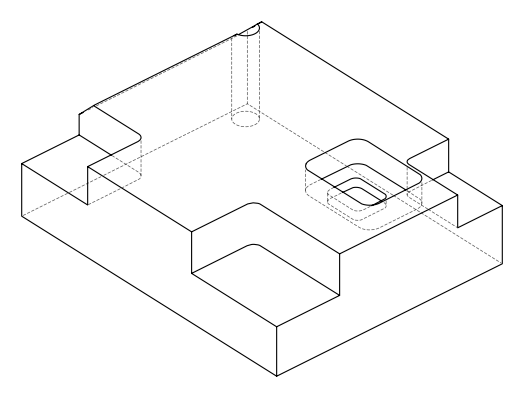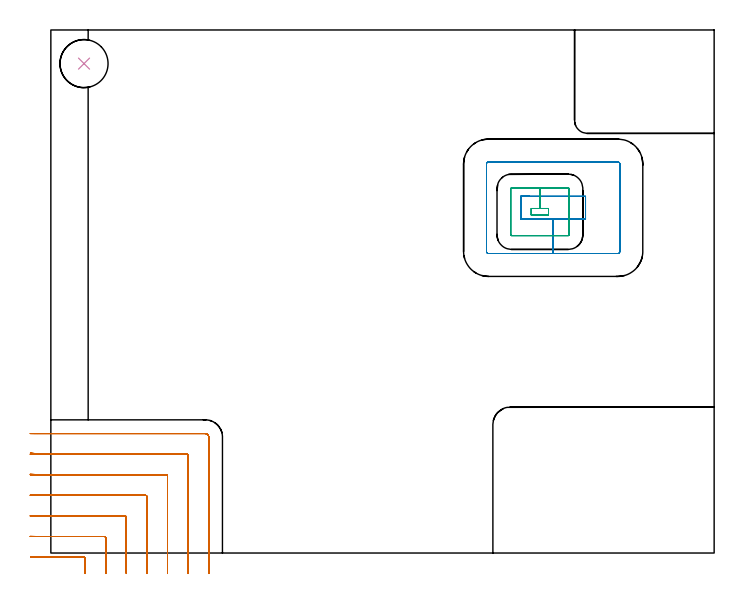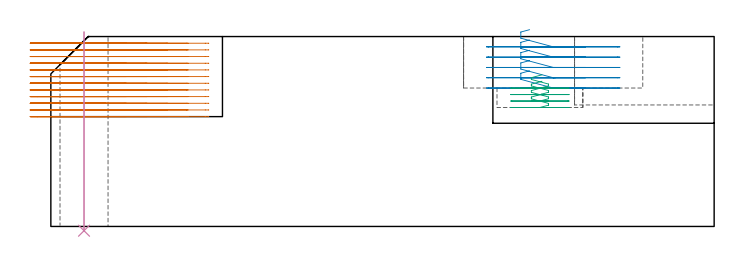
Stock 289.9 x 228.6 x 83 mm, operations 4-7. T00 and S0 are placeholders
(PLAN: 7 operations, 5 tool changes, 66.7 min)
(1 AREA_MILL | FG_CHAMFER_SURFACE | UGT0205_001 | 8.15 min | 23593 mm3)
(2 MILL_CORNER_NOTCH_RECTANGULAR | CORNER_NOTCH_RECTANGULAR | NXT0201_013 | Follow Part, ap 2.5, ae 75% | 13.03 min | 82239 mm3)
(3 MILL_CORNER_NOTCH_RECTANGULAR_1 | CORNER_NOTCH_RECTANGULAR_1 | NXT0201_011 | Follow Part, ap 3, ae 75% | 24.07 min | 233351 mm3)
(4 MILL_CORNER_NOTCH_RECTANGULAR_2 | CORNER_NOTCH_RECTANGULAR_2 | NXT0201_011 | Follow Part, ap 3, ae 75% | 16.27 min | 151375 mm3)
(5 MILL_RECTANGULAR_POCKET | POCKET_RECTANGULAR_STRAIGHT | UGT0201_136 | Follow Part, ap 5, ae 75% | 3.47 min | 103435 mm3)
(6 MILL_RECTANGULAR_POCKET_1 | POCKET_RECTANGULAR_STRAIGHT_1 | NXT0201_011 | Follow Part, ap 3, ae 75% | 1.35 min | 10196 mm3)
(7 INDEXABLE_INSERT_DRILL_THROUGH_HOLE_FROM_SOLID | STEP1HOLE | NXT0302_013 | 0.35 min | 27633 mm3)
(TOOL UGT0205_001 | Chamfer Mill 20 x 3 x 45 deg. | D20 FL50 Z2)
(TOOL NXT0201_013 | ENDMILL 10mm | D10 FL30 Z4)
(TOOL NXT0201_011 | ENDMILL 12mm [2P460-1200-NA 1630] | D12 FL38 Z6)
(TOOL UGT0201_136 | Carbide End Mill 20.0 | D20 FL30 Z4)
(TOOL NXT0302_013 | Index. Insert Drill 21mm [880-D2100L25-05] | D21 PA176 FL105 Z2)
(OP 4 MILL_CORNER_NOTCH_RECTANGULAR_2)
G17 G21 G94 G90
T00 M6
G54
G17 G0 G90 X15. Y-9. S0 M3
G43 Z93. H1
Z80.083
G94 G1 Y-6. F250.
Y-2.396 F500.
G3 X14.404 Y-1.8 R0.6
G1 X-4.473
G2 X-5.728 Y-1.785 R54.
G1 X-8.727 Y-1.716 F250.
G0 Z93.
X24. Y-9.
Z80.083
G1 Y-6.
Y6.604 F500.
G3 X23.404 Y7.2 R0.6
G1 X-4.473
G2 X-6. Y7.226 R45.
G1 X-8.998 Y7.328 F250.
G0 Z93.
X33. Y-9.
Z80.083
G1 Y-6.
Y15.604 F500.
G3 X32.404 Y16.2 R0.6
G1 X-4.473
G2 X-6. Y16.232 R36.
G1 X-8.997 Y16.36 F250.
G0 Z93.
X42. Y-9.
Z80.083
G1 Y-6.
Y24.604 F500.
G3 X41.404 Y25.2 R0.6
G1 X-4.473
G2 X-6. Y25.243 R27.
G1 X-8.995 Y25.413 F250.
G0 Z93.
X51. Y-9.
Z80.083
G1 Y-6.
Y33.603 F500.
G3 X50.403 Y34.2 R0.6
G1 X-4.473
G2 X-6. Y34.265 R18.
G1 X-8.989 Y34.519 F250.
G0 Z93.
X60. Y-9.
Z80.083
G1 Y-6.
Y42.603 F500.
G3 X59.403 Y43.2 R0.6
G1 X-4.473
G2 X-6. Y43.331 R9.
G1 X-8.956 Y43.84 F250.
G0 Z93.
X69. Y-9.
Z80.083
G1 Y-6.
Y50.7 F500.
G3 X67.5 Y52.2 R1.5
G1 X-4.473
X-7.473 F250.
G0 Z93.
X15. Y-9.
Z77.167
G1 Y-6.
Y-2.396 F500.
G3 X14.404 Y-1.8 R0.6
G1 X-4.473
G2 X-5.728 Y-1.785 R54.
G1 X-8.727 Y-1.716 F250.
G0 Z93.
X24. Y-9.
Z77.167
G1 Y-6.
Y6.604 F500.
G3 X23.404 Y7.2 R0.6
G1 X-4.473
G2 X-6. Y7.226 R45.
G1 X-8.998 Y7.328 F250.
G0 Z93.
X33. Y-9.
Z77.167
G1 Y-6.
Y15.604 F500.
G3 X32.404 Y16.2 R0.6
G1 X-4.473
G2 X-6. Y16.232 R36.
G1 X-8.997 Y16.36 F250.
G0 Z93.
X42. Y-9.
Z77.167
G1 Y-6.
Y24.603 F500.
G3 X41.403 Y25.2 R0.6
G1 X-4.473
G2 X-6. Y25.243 R27.
G1 X-8.995 Y25.413 F250.
G0 Z93.
X51. Y-9.
Z77.167
G1 Y-6.
Y33.603 F500.
G3 X50.403 Y34.2 R0.6
G1 X-4.473
G2 X-6. Y34.265 R18.
G1 X-8.989 Y34.519 F250.
G0 Z93.
X60. Y-9.
Z77.167
G1 Y-6.
Y42.603 F500.
G3 X59.403 Y43.2 R0.6
G1 X-4.473
G2 X-6. Y43.331 R9.
G1 X-8.956 Y43.84 F250.
G0 Z93.
X69. Y-9.
Z77.167
G1 Y-6.
Y50.7 F500.
G3 X67.5 Y52.2 R1.5
G1 X-4.473
X-7.473 F250.
G0 Z93.
X15. Y-9.
Z74.25
G1 Y-6.
Y-2.396 F500.
G3 X14.404 Y-1.8 R0.6
G1 X-5.233
G2 X-5.724 Y-1.798 R54.
G1 X-8.724 Y-1.77 F250.
G0 Z93.
X24. Y-9.
Z74.25
G1 Y-6.
Y6.604 F500.
G3 X23.404 Y7.2 R0.6
G1 X-5.233
G2 X-6. Y7.207 R45.
G1 X-9. Y7.258 F250.
G0 Z93.
X33. Y-9.
Z74.25
G1 Y-6.
Y15.604 F500.
G3 X32.404 Y16.2 R0.6
G1 X-5.233
G2 X-6. Y16.208 R36.
G1 X-8.999 Y16.272 F250.
G0 Z93.
X42. Y-9.
Z74.25
G1 Y-6.
Y24.603 F500.
G3 X41.403 Y25.2 R0.6
G1 X-5.233
G2 X-6. Y25.211 R27.
G1 X-8.999 Y25.296 F250.
G0 Z93.
X51. Y-9.
Z74.25
G1 Y-6.
Y33.603 F500.
G3 X50.403 Y34.2 R0.6
G1 X-5.233
G2 X-6. Y34.216 R18.
G1 X-8.997 Y34.344 F250.
G0 Z93.
X60. Y-9.
Z74.25
G1 Y-6.
Y42.603 F500.
G3 X59.403 Y43.2 R0.6
G1 X-5.233
G2 X-6. Y43.233 R9.
G1 X-8.989 Y43.488 F250.
G0 Z93.
X69. Y-9.
Z74.25
G1 Y-6.
Y50.7 F500.
G3 X67.5 Y52.2 R1.5
G1 X-5.233
X-8.233 F250.
G0 Z93.
X15. Y-9.
Z71.333
G1 Y-6.
Y-2.396 F500.
G3 X14.404 Y-1.8 R0.6
G1 X-5.724
X-8.724 F250.
G0 Z93.
X24. Y-9.
Z71.333
G1 Y-6.
Y6.604 F500.
G3 X23.404 Y7.2 R0.6
G1 X-6.
X-9. F250.
G0 Z93.
X33. Y-9.
Z71.333
G1 Y-6.
Y15.604 F500.
G3 X32.404 Y16.2 R0.6
G1 X-6.
X-9. F250.
G0 Z93.
X42. Y-9.
Z71.333
G1 Y-6.
Y24.603 F500.
G3 X41.403 Y25.2 R0.6
G1 X-6.
X-9. F250.
G0 Z93.
X51. Y-9.
Z71.333
G1 Y-6.
Y33.603 F500.
G3 X50.403 Y34.2 R0.6
G1 X-6.
X-9. F250.
G0 Z93.
X60. Y-9.
Z71.333
G1 Y-6.
Y42.603 F500.
G3 X59.403 Y43.2 R0.6
G1 X-6.
X-9. F250.
G0 Z93.
X69. Y-9.
Z71.333
G1 Y-6.
Y50.7 F500.
G3 X67.5 Y52.2 R1.5
G1 X-6.
X-9. F250.
G0 Z93.
X15. Y-9.
Z68.417
G1 Y-6.
Y-2.396 F500.
G3 X14.404 Y-1.8 R0.6
G1 X-5.724
X-8.724 F250.
G0 Z93.
X24. Y-9.
Z68.417
G1 Y-6.
Y6.604 F500.
G3 X23.404 Y7.2 R0.6
G1 X-6.
X-9. F250.
G0 Z93.
X33. Y-9.
Z68.417
G1 Y-6.
Y15.604 F500.
G3 X32.404 Y16.2 R0.6
G1 X-6.
X-9. F250.
G0 Z93.
X42. Y-9.
Z68.417
G1 Y-6.
Y24.603 F500.
G3 X41.403 Y25.2 R0.6
G1 X-6.
X-9. F250.
G0 Z93.
X51. Y-9.
Z68.417
G1 Y-6.
Y33.603 F500.
G3 X50.403 Y34.2 R0.6
G1 X-6.
X-9. F250.
G0 Z93.
X60. Y-9.
Z68.417
G1 Y-6.
Y42.603 F500.
G3 X59.403 Y43.2 R0.6
G1 X-6.
X-9. F250.
G0 Z93.
X69. Y-9.
Z68.417
G1 Y-6.
Y50.7 F500.
G3 X67.5 Y52.2 R1.5
G1 X-6.
X-9. F250.
G0 Z93.
X15. Y-9.
Z65.5
G1 Y-6.
Y-2.396 F500.
G3 X14.404 Y-1.8 R0.6
G1 X-5.724
X-8.724 F250.
G0 Z93.
X24. Y-9.
Z65.5
G1 Y-6.
Y6.604 F500.
G3 X23.404 Y7.2 R0.6
G1 X-6.
X-9. F250.
G0 Z93.
X33. Y-9.
Z65.5
G1 Y-6.
Y15.604 F500.
G3 X32.404 Y16.2 R0.6
G1 X-6.
X-9. F250.
G0 Z93.
X42. Y-9.
Z65.5
G1 Y-6.
Y24.604 F500.
G3 X41.403 Y25.2 R0.6
G1 X-6.
X-9. F250.
G0 Z93.
X51. Y-9.
Z65.5
G1 Y-6.
Y33.603 F500.
G3 X50.403 Y34.2 R0.6
G1 X-6.
X-9. F250.
G0 Z93.
X60. Y-9.
Z65.5
G1 Y-6.
Y42.603 F500.
G3 X59.403 Y43.2 R0.6
G1 X-6.
X-9. F250.
G0 Z93.
X69. Y-9.
Z65.5
G1 Y-6.
Y50.7 F500.
G3 X67.5 Y52.2 R1.5
G1 X-6.
X-9. F250.
G0 Z93.
X15. Y-9.
Z62.583
G1 Y-6.
Y-2.396 F500.
G3 X14.404 Y-1.8 R0.6
G1 X-5.724
X-8.724 F250.
G0 Z93.
X24. Y-9.
Z62.583
G1 Y-6.
Y6.604 F500.
G3 X23.404 Y7.2 R0.6
G1 X-6.
X-9. F250.
G0 Z93.
X33. Y-9.
Z62.583
G1 Y-6.
Y15.604 F500.
G3 X32.404 Y16.2 R0.6
G1 X-6.
X-9. F250.
G0 Z93.
X42. Y-9.
Z62.583
G1 Y-6.
Y24.604 F500.
G3 X41.403 Y25.2 R0.6
G1 X-6.
X-9. F250.
G0 Z93.
X51. Y-9.
Z62.583
G1 Y-6.
Y33.603 F500.
G3 X50.403 Y34.2 R0.6
G1 X-6.
X-9. F250.
G0 Z93.
X60. Y-9.
Z62.583
G1 Y-6.
Y42.603 F500.
G3 X59.403 Y43.2 R0.6
G1 X-6.
X-9. F250.
G0 Z93.
X69. Y-9.
Z62.583
G1 Y-6.
Y50.7 F500.
G3 X67.5 Y52.2 R1.5
G1 X-6.
X-9. F250.
G0 Z93.
X15. Y-9.
Z59.667
G1 Y-6.
Y-2.396 F500.
G3 X14.404 Y-1.8 R0.6
G1 X-5.724
X-8.724 F250.
G0 Z93.
X24. Y-9.
Z59.667
G1 Y-6.
Y6.604 F500.
G3 X23.404 Y7.2 R0.6
G1 X-6.
X-9. F250.
G0 Z93.
X33. Y-9.
Z59.667
G1 Y-6.
Y15.604 F500.
G3 X32.404 Y16.2 R0.6
G1 X-6.
X-9. F250.
G0 Z93.
X42. Y-9.
Z59.667
G1 Y-6.
Y24.604 F500.
G3 X41.403 Y25.2 R0.6
G1 X-6.
X-9. F250.
G0 Z93.
X51. Y-9.
Z59.667
G1 Y-6.
Y33.603 F500.
G3 X50.403 Y34.2 R0.6
G1 X-6.
X-9. F250.
G0 Z93.
X60. Y-9.
Z59.667
G1 Y-6.
Y42.603 F500.
G3 X59.403 Y43.2 R0.6
G1 X-6.
X-9. F250.
G0 Z93.
X69. Y-9.
Z59.667
G1 Y-6.
Y50.7 F500.
G3 X67.5 Y52.2 R1.5
G1 X-6.
X-9. F250.
G0 Z93.
X15. Y-9.
Z56.75
G1 Y-6.
Y-2.396 F500.
G3 X14.404 Y-1.8 R0.6
G1 X-5.724
X-8.724 F250.
G0 Z93.
X24. Y-9.
Z56.75
G1 Y-6.
Y6.604 F500.
G3 X23.404 Y7.2 R0.6
G1 X-6.
X-9. F250.
G0 Z93.
X33. Y-9.
Z56.75
G1 Y-6.
Y15.604 F500.
G3 X32.404 Y16.2 R0.6
G1 X-6.
X-9. F250.
G0 Z93.
X42. Y-9.
Z56.75
G1 Y-6.
Y24.604 F500.
G3 X41.403 Y25.2 R0.6
G1 X-6.
X-9. F250.
G0 Z93.
X51. Y-9.
Z56.75
G1 Y-6.
Y33.603 F500.
G3 X50.403 Y34.2 R0.6
G1 X-6.
X-9. F250.
G0 Z93.
X60. Y-9.
Z56.75
G1 Y-6.
Y42.603 F500.
G3 X59.403 Y43.2 R0.6
G1 X-6.
X-9. F250.
G0 Z93.
X69. Y-9.
Z56.75
G1 Y-6.
Y50.7 F500.
G3 X67.5 Y52.2 R1.5
G1 X-6.
X-9. F250.
G0 Z93.
X15. Y-9.
Z53.833
G1 Y-6.
Y-2.396 F500.
G3 X14.404 Y-1.8 R0.6
G1 X-5.724
X-8.724 F250.
G0 Z93.
X24. Y-9.
Z53.833
G1 Y-6.
Y6.604 F500.
G3 X23.404 Y7.2 R0.6
G1 X-6.
X-9. F250.
G0 Z93.
X33. Y-9.
Z53.833
G1 Y-6.
Y15.604 F500.
G3 X32.404 Y16.2 R0.6
G1 X-6.
X-9. F250.
G0 Z93.
X42. Y-9.
Z53.833
G1 Y-6.
Y24.604 F500.
G3 X41.403 Y25.2 R0.6
G1 X-6.
X-9. F250.
G0 Z93.
X51. Y-9.
Z53.833
G1 Y-6.
Y33.603 F500.
G3 X50.403 Y34.2 R0.6
G1 X-6.
X-9. F250.
G0 Z93.
X60. Y-9.
Z53.833
G1 Y-6.
Y42.603 F500.
G3 X59.403 Y43.2 R0.6
G1 X-6.
X-9. F250.
G0 Z93.
X69. Y-9.
Z53.833
G1 Y-6.
Y50.7 F500.
G3 X67.5 Y52.2 R1.5
G1 X-6.
X-9. F250.
G0 Z93.
X15. Y-9.
Z50.917
G1 Y-6.
Y-2.396 F500.
G3 X14.404 Y-1.8 R0.6
G1 X-5.724
X-8.724 F250.
G0 Z93.
X24. Y-9.
Z50.917
G1 Y-6.
Y6.604 F500.
G3 X23.404 Y7.2 R0.6
G1 X-6.
X-9. F250.
G0 Z93.
X33. Y-9.
Z50.917
G1 Y-6.
Y15.604 F500.
G3 X32.404 Y16.2 R0.6
G1 X-6.
X-9. F250.
G0 Z93.
X42. Y-9.
Z50.917
G1 Y-6.
Y24.604 F500.
G3 X41.403 Y25.2 R0.6
G1 X-6.
X-9. F250.
G0 Z93.
X51. Y-9.
Z50.917
G1 Y-6.
Y33.603 F500.
G3 X50.403 Y34.2 R0.6
G1 X-6.
X-9. F250.
G0 Z93.
X60. Y-9.
Z50.917
G1 Y-6.
Y42.603 F500.
G3 X59.403 Y43.2 R0.6
G1 X-6.
X-9. F250.
G0 Z93.
X69. Y-9.
Z50.917
G1 Y-6.
Y50.7 F500.
G3 X67.5 Y52.2 R1.5
G1 X-6.
X-9. F250.
G0 Z93.
X15. Y-9.
Z48.
G1 Y-6.
Y-2.396 F500.
G3 X14.404 Y-1.8 R0.6
G1 X-5.724
X-8.724 F250.
G0 Z93.
X24. Y-9.
Z48.
G1 Y-6.
Y6.604 F500.
G3 X23.404 Y7.2 R0.6
G1 X-6.
X-9. F250.
G0 Z93.
X33. Y-9.
Z48.
G1 Y-6.
Y15.604 F500.
G3 X32.404 Y16.2 R0.6
G1 X-6.
X-9. F250.
G0 Z93.
X42. Y-9.
Z48.
G1 Y-6.
Y24.604 F500.
G3 X41.403 Y25.2 R0.6
G1 X-6.
X-9. F250.
G0 Z93.
X51. Y-9.
Z48.
G1 Y-6.
Y33.603 F500.
G3 X50.403 Y34.2 R0.6
G1 X-6.
X-9. F250.
G0 Z93.
X60. Y-9.
Z48.
G1 Y-6.
Y42.603 F500.
G3 X59.403 Y43.2 R0.6
G1 X-6.
X-9. F250.
G0 Z93.
X69. Y-9.
Z48.
G1 Y-6.
Y50.7 F500.
G3 X67.5 Y52.2 R1.5
G1 X-6.
X-9. F250.
G0 Z93.
M5
M2
(OP 5 MILL_RECTANGULAR_POCKET)
G17 G21 G94 G90
T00 M6
G54
G17 G0 G90 X209.24 Y155.9 S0 M3
G43 Z93. H0
Z86.
G94 G1 X205.4 Z84.971 F250.
Y145.9 Z82.291
X219.55 Z78.5
X233.7 F500.
Y155.9
X205.4
Y145.9
X219.55
Y130.9
X247.8
G3 X248.7 Y131.8 R0.9
G1 Y170.
G3 X247.8 Y170.9 R0.9
G1 X191.3
G3 X190.4 Y170. R0.9
G1 Y131.8
G3 X191.3 Y130.9 R0.9
G1 X219.55
X220.55
G0 X209.24 Y155.9 Z81.5
G1 X205.4 Z80.471 F250.
Y145.9 Z77.791
X219.55 Z74.
X233.7 F500.
Y155.9
X205.4
Y145.9
X219.55
Y130.9
X247.8
G3 X248.7 Y131.8 R0.9
G1 Y170.
G3 X247.8 Y170.9 R0.9
G1 X191.3
G3 X190.4 Y170. R0.9
G1 Y131.8
G3 X191.3 Y130.9 R0.9
G1 X219.55
X220.55
G0 X209.24 Y155.9 Z77.
G1 X205.4 Z75.971 F250.
Y145.9 Z73.291
X219.55 Z69.5
X233.7 F500.
Y155.9
X205.4
Y145.9
X219.55
Y130.9
X247.8
G3 X248.7 Y131.8 R0.9
G1 Y170.
G3 X247.8 Y170.9 R0.9
G1 X191.3
G3 X190.4 Y170. R0.9
G1 Y131.8
G3 X191.3 Y130.9 R0.9
G1 X219.55
X220.55
G0 X209.24 Y155.9 Z72.5
G1 X205.4 Z71.471 F250.
Y145.9 Z68.791
X219.55 Z65.
X233.7 F500.
Y155.9
X205.4
Y145.9
X219.55
Y130.9
X247.8
G3 X248.7 Y131.8 R0.9
G1 Y170.
G3 X247.8 Y170.9 R0.9
G1 X191.3
G3 X190.4 Y170. R0.9
G1 Y131.8
G3 X191.3 Y130.9 R0.9
G1 X219.55
X220.55
G0 X209.24 Y155.9 Z68.
G1 X205.4 Z66.971 F250.
Y145.9 Z64.291
X219.55 Z60.5
X233.7 F500.
Y155.9
X205.4
Y145.9
X219.55
Y130.9
X247.8
G3 X248.7 Y131.8 R0.9
G1 Y170.
G3 X247.8 Y170.9 R0.9
G1 X191.3
G3 X190.4 Y170. R0.9
G1 Y131.8
G3 X191.3 Y130.9 R0.9
G1 X219.55
X220.55
G0 Z93.
M5
M2
(OP 6 MILL_RECTANGULAR_POCKET_1)
G17 G21 G94 G90
T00 M6
G54
G17 G0 G90 X214.664 Y150.6 S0 M3
G43 Z93. H1
Z66.273
G94 G1 X210. Z65.023 F250.
Y147.7 Z64.246
X217.5 Z62.236
Y150.6 Z61.459
X213.75 Z60.455
X210. F500.
Y147.7
X217.5
Y150.6
X213.75
Y159.6
X201.4
G3 X201. Y159.2 R0.4
G1 Y139.1
G3 X201.4 Y138.7 R0.4
G1 X226.1
G3 X226.5 Y139.1 R0.4
G1 Y159.2
G3 X226.1 Y159.6 R0.4
G1 X213.75
X212.75
G0 X214.664 Y150.6 Z63.455
G1 X210. Z62.205 F250.
Y147.7 Z61.428
X217.5 Z59.418
Y150.6 Z58.641
X213.75 Z57.636
X210. F500.
Y147.7
X217.5
Y150.6
X213.75
Y159.6
X201.4
G3 X201. Y159.2 R0.4
G1 Y139.1
G3 X201.4 Y138.7 R0.4
G1 X226.1
G3 X226.5 Y139.1 R0.4
G1 Y159.2
G3 X226.1 Y159.6 R0.4
G1 X213.75
X212.75
G0 X214.664 Y150.6 Z60.636
G1 X210. Z59.387 F250.
Y147.7 Z58.61
X217.5 Z56.6
Y150.6 Z55.823
X213.75 Z54.818
X210. F500.
Y147.7
X217.5
Y150.6
X213.75
Y159.6
X201.4
G3 X201. Y159.2 R0.4
G1 Y139.1
G3 X201.4 Y138.7 R0.4
G1 X226.1
G3 X226.5 Y139.1 R0.4
G1 Y159.2
G3 X226.1 Y159.6 R0.4
G1 X213.75
X212.75
G0 X214.664 Y150.6 Z57.818
G1 X210. Z56.569 F250.
Y147.7 Z55.791
X217.5 Z53.782
Y150.6 Z53.005
X213.75 Z52.
X210. F500.
Y147.7
X217.5
Y150.6
X213.75
Y159.6
X201.4
G3 X201. Y159.2 R0.4
G1 Y139.1
G3 X201.4 Y138.7 R0.4
G1 X226.1
G3 X226.5 Y139.1 R0.4
G1 Y159.2
G3 X226.1 Y159.6 R0.4
G1 X213.75
X212.75
G0 Z93.
M5
M2
(OP 7 INDEXABLE_INSERT_DRILL_THROUGH_HOLE_FROM_SOLID)
G17 G21 G94 G90
T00 M6
G54
G17 G0 G90 X14.5 Y213.9 S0 M3
G43 Z93. H1
G94 G81 G98 Z-1.867 F250. R85.
G80
M5
M2
